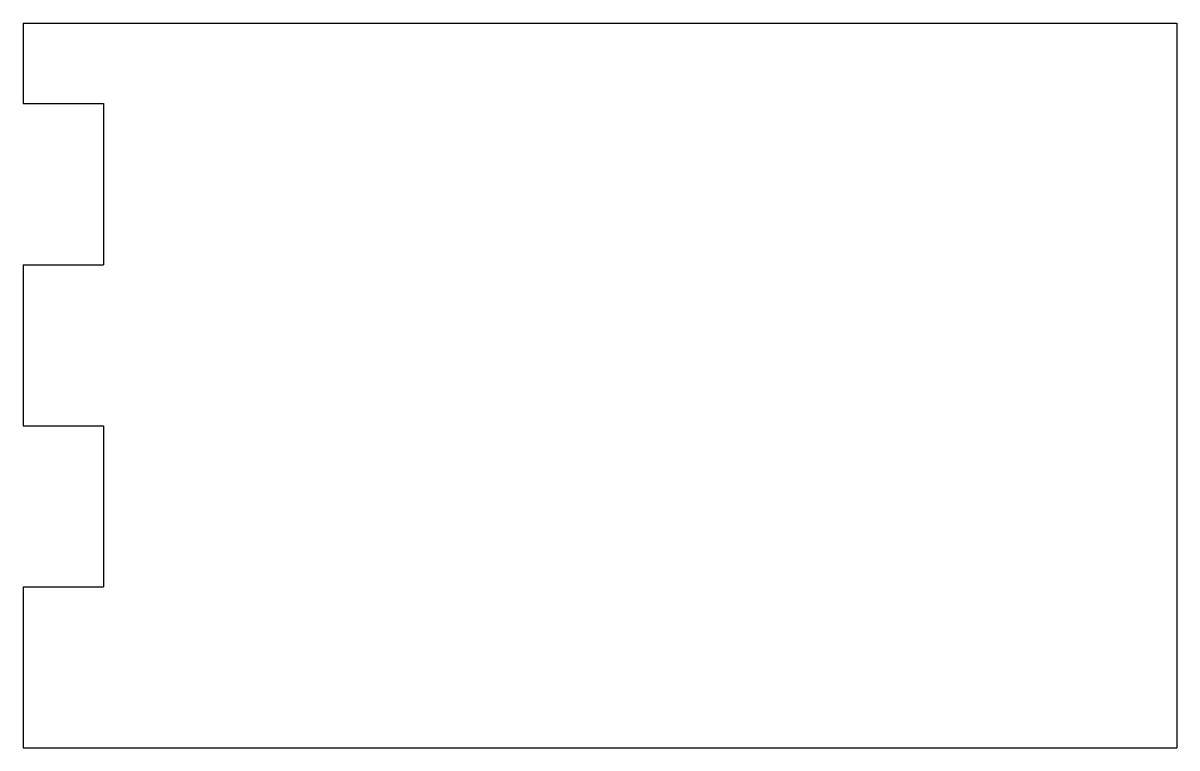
# Model space of a CAD drawing. Header units: millimetres. Extents: x 0 to 86, y -54 to 0.
import ezdxf

# ---------------------------------------------------------------- set-up
doc = ezdxf.new("R2010")
doc.units = ezdxf.units.MM

msp = doc.modelspace()

# ---------------------------------------------------------------- linework, layer by layer
at = {"color": 7, "linetype": 'Continuous', "lineweight": 25}
for p, q in [((0, 0), (86, 0)), ((0, 0), (0, -6)), ((86, 0), (86, -54)), ((0, -6), (6, -6)), ((6, -6), (6, -18)), ((0, -18), (6, -18)), ((0, -18), (0, -30)), ((0, -30), (6, -30)), ((6, -30), (6, -42)), ((0, -42), (6, -42)), ((0, -42), (0, -54)), ((0, -54), (86, -54))]:
    msp.add_line(p, q, dxfattribs=at)

doc.saveas('drawing.dxf')
